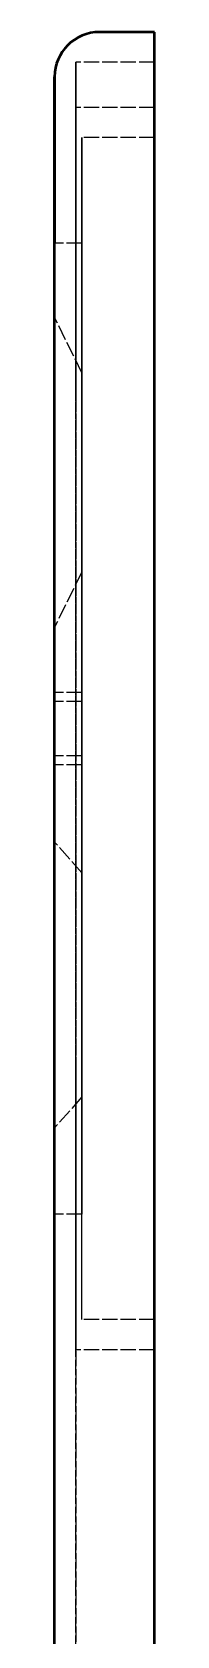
# Model space of a CAD drawing. Header units: millimetres. Extents: x 0 to 420, y 0 to 297.
# Drawn here: x 136.7 to 140, y 198.2 to 251.4 of the extents above; entities that cross this region are included whole.
import ezdxf

# ---------------------------------------------------------------- set-up
doc = ezdxf.new("R2010")
doc.units = ezdxf.units.MM
doc.header["$LTSCALE"] = 0.4
doc.linetypes.add('DASHED', pattern=[1.524, 1.27, -0.254])
doc.layers.add('HIDDEN', color=8, linetype='DASHED', lineweight=25)
doc.layers.add('OUTLINE', color=7, linetype='CONTINUOUS', lineweight=50)

msp = doc.modelspace()

# ---------------------------------------------------------------- linework, layer by layer
at = {"layer": 'HIDDEN'}
for p, q in [((140, 251.4), (138.185, 251.4)), ((140, 250.4), (137.4, 250.4)), ((140, 250.4), (137.4, 250.4)), ((140, 248.9), (137.4, 248.9)), ((140, 248.9), (137.4, 248.9)), ((140, 247.9), (137.6, 247.9)), ((140, 247.9), (137.6, 247.9)), ((137.6, 244.4), (136.7, 244.4)), ((137.6, 240.103), (136.7, 241.932)), ((136.7, 241.8), (136.7, 114.2)), ((137.4, 114.2), (137.4, 241.8)), ((137.4, 241.8), (137.4, 114.2)), ((140, 241.8), (140, 114.2)), ((140, 114.2), (140, 241.8)), ((140, 241.8), (140, 114.2)), ((137.4, 239.3), (137.4, 217.3)), ((137.4, 217.3), (137.4, 239.3)), ((137.6, 239.3), (137.6, 217.3)), ((137.6, 217.3), (137.6, 239.3)), ((140, 239.3), (140, 217.3)), ((140, 217.3), (140, 239.3)), ((140, 239.3), (140, 217.3)), ((140, 217.3), (140, 239.3)), ((137.6, 233.497), (136.7, 231.668)), ((137.6, 229.5), (136.7, 229.5)), ((137.6, 229.2), (136.7, 229.2)), ((137.6, 227.4), (136.7, 227.4)), ((137.6, 227.1), (136.7, 227.1)), ((137.6, 223.514), (136.7, 224.539)), ((137.6, 216.086), (136.7, 215.061)), ((137.6, 212.2), (136.7, 212.2)), ((140, 208.7), (137.6, 208.7)), ((140, 208.7), (137.6, 208.7)), ((140, 207.7), (137.4, 207.7)), ((140, 207.7), (137.4, 207.7))]:
    msp.add_line(p, q, dxfattribs=at)
for points in [[(140, 251.4), (140, 251.09), (140, 250.781), (140, 250.471), (140, 250.161), (140, 249.852), (140, 249.542), (140, 249.232), (140, 248.923), (140, 248.613), (140, 248.303), (140, 247.994), (140, 247.684), (140, 247.374), (140, 247.065), (140, 246.755), (140, 246.445), (140, 246.135), (140, 245.826), (140, 245.516), (140, 245.206), (140, 244.897), (140, 244.587), (140, 244.277), (140, 243.968), (140, 243.658), (140, 243.348), (140, 243.039), (140, 242.729), (140, 242.419), (140, 242.11), (140, 241.8)], [(137.4, 241.8), (137.4, 242.077), (137.4, 242.355), (137.4, 242.632), (137.4, 242.91), (137.4, 243.187), (137.4, 243.465), (137.4, 243.742), (137.4, 244.019), (137.4, 244.297), (137.4, 244.574), (137.4, 244.852), (137.4, 245.129), (137.4, 245.406), (137.4, 245.684), (137.4, 245.961), (137.4, 246.239), (137.4, 246.516), (137.4, 246.794), (137.4, 247.071), (137.4, 247.348), (137.4, 247.626), (137.4, 247.903), (137.4, 248.181), (137.4, 248.458), (137.4, 248.735), (137.4, 249.013), (137.4, 249.29), (137.4, 249.568), (137.4, 249.845), (137.4, 250.123), (137.4, 250.4)], [(137.4, 250.4), (137.4, 250.123), (137.4, 249.845), (137.4, 249.568), (137.4, 249.29), (137.4, 249.013), (137.4, 248.735), (137.4, 248.458), (137.4, 248.181), (137.4, 247.903), (137.4, 247.626), (137.4, 247.348), (137.4, 247.071), (137.4, 246.794), (137.4, 246.516), (137.4, 246.239), (137.4, 245.961), (137.4, 245.684), (137.4, 245.406), (137.4, 245.129), (137.4, 244.852), (137.4, 244.574), (137.4, 244.297), (137.4, 244.019), (137.4, 243.742), (137.4, 243.465), (137.4, 243.187), (137.4, 242.91), (137.4, 242.632), (137.4, 242.355), (137.4, 242.077), (137.4, 241.8)], [(140, 241.8), (140, 242.077), (140, 242.355), (140, 242.632), (140, 242.91), (140, 243.187), (140, 243.465), (140, 243.742), (140, 244.019), (140, 244.297), (140, 244.574), (140, 244.852), (140, 245.129), (140, 245.406), (140, 245.684), (140, 245.961), (140, 246.239), (140, 246.516), (140, 246.794), (140, 247.071), (140, 247.348), (140, 247.626), (140, 247.903), (140, 248.181), (140, 248.458), (140, 248.735), (140, 249.013), (140, 249.29), (140, 249.568), (140, 249.845), (140, 250.123), (140, 250.4)], [(140, 250.4), (140, 250.123), (140, 249.845), (140, 249.568), (140, 249.29), (140, 249.013), (140, 248.735), (140, 248.458), (140, 248.181), (140, 247.903), (140, 247.626), (140, 247.348), (140, 247.071), (140, 246.794), (140, 246.516), (140, 246.239), (140, 245.961), (140, 245.684), (140, 245.406), (140, 245.129), (140, 244.852), (140, 244.574), (140, 244.297), (140, 244.019), (140, 243.742), (140, 243.465), (140, 243.187), (140, 242.91), (140, 242.632), (140, 242.355), (140, 242.077), (140, 241.8)], [(137.4, 239.3), (137.4, 239.61), (137.4, 239.919), (137.4, 240.229), (137.4, 240.539), (137.4, 240.848), (137.4, 241.158), (137.4, 241.468), (137.4, 241.777), (137.4, 242.087), (137.4, 242.397), (137.4, 242.706), (137.4, 243.016), (137.4, 243.326), (137.4, 243.635), (137.4, 243.945), (137.4, 244.255), (137.4, 244.565), (137.4, 244.874), (137.4, 245.184), (137.4, 245.494), (137.4, 245.803), (137.4, 246.113), (137.4, 246.423), (137.4, 246.732), (137.4, 247.042), (137.4, 247.352), (137.4, 247.661), (137.4, 247.971), (137.4, 248.281), (137.4, 248.59), (137.4, 248.9)], [(137.4, 248.9), (137.4, 248.59), (137.4, 248.281), (137.4, 247.971), (137.4, 247.661), (137.4, 247.352), (137.4, 247.042), (137.4, 246.732), (137.4, 246.423), (137.4, 246.113), (137.4, 245.803), (137.4, 245.494), (137.4, 245.184), (137.4, 244.874), (137.4, 244.565), (137.4, 244.255), (137.4, 243.945), (137.4, 243.635), (137.4, 243.326), (137.4, 243.016), (137.4, 242.706), (137.4, 242.397), (137.4, 242.087), (137.4, 241.777), (137.4, 241.468), (137.4, 241.158), (137.4, 240.848), (137.4, 240.539), (137.4, 240.229), (137.4, 239.919), (137.4, 239.61), (137.4, 239.3)], [(140, 239.3), (140, 239.61), (140, 239.919), (140, 240.229), (140, 240.539), (140, 240.848), (140, 241.158), (140, 241.468), (140, 241.777), (140, 242.087), (140, 242.397), (140, 242.706), (140, 243.016), (140, 243.326), (140, 243.635), (140, 243.945), (140, 244.255), (140, 244.565), (140, 244.874), (140, 245.184), (140, 245.494), (140, 245.803), (140, 246.113), (140, 246.423), (140, 246.732), (140, 247.042), (140, 247.352), (140, 247.661), (140, 247.971), (140, 248.281), (140, 248.59), (140, 248.9)], [(140, 248.9), (140, 248.59), (140, 248.281), (140, 247.971), (140, 247.661), (140, 247.352), (140, 247.042), (140, 246.732), (140, 246.423), (140, 246.113), (140, 245.803), (140, 245.494), (140, 245.184), (140, 244.874), (140, 244.565), (140, 244.255), (140, 243.945), (140, 243.635), (140, 243.326), (140, 243.016), (140, 242.706), (140, 242.397), (140, 242.087), (140, 241.777), (140, 241.468), (140, 241.158), (140, 240.848), (140, 240.539), (140, 240.229), (140, 239.919), (140, 239.61), (140, 239.3)], [(137.6, 247.9), (137.6, 247.623), (137.6, 247.345), (137.6, 247.068), (137.6, 246.79), (137.6, 246.513), (137.6, 246.235), (137.6, 245.958), (137.6, 245.681), (137.6, 245.403), (137.6, 245.126), (137.6, 244.848), (137.6, 244.571), (137.6, 244.294), (137.6, 244.016), (137.6, 243.739), (137.6, 243.461), (137.6, 243.184), (137.6, 242.906), (137.6, 242.629), (137.6, 242.352), (137.6, 242.074), (137.6, 241.797), (137.6, 241.519), (137.6, 241.242), (137.6, 240.965), (137.6, 240.687), (137.6, 240.41), (137.6, 240.132), (137.6, 239.855), (137.6, 239.577), (137.6, 239.3)], [(137.6, 239.3), (137.6, 239.577), (137.6, 239.855), (137.6, 240.132), (137.6, 240.41), (137.6, 240.687), (137.6, 240.965), (137.6, 241.242), (137.6, 241.519), (137.6, 241.797), (137.6, 242.074), (137.6, 242.352), (137.6, 242.629), (137.6, 242.906), (137.6, 243.184), (137.6, 243.461), (137.6, 243.739), (137.6, 244.016), (137.6, 244.294), (137.6, 244.571), (137.6, 244.848), (137.6, 245.126), (137.6, 245.403), (137.6, 245.681), (137.6, 245.958), (137.6, 246.235), (137.6, 246.513), (137.6, 246.79), (137.6, 247.068), (137.6, 247.345), (137.6, 247.623), (137.6, 247.9)], [(140, 247.9), (140, 247.623), (140, 247.345), (140, 247.068), (140, 246.79), (140, 246.513), (140, 246.235), (140, 245.958), (140, 245.681), (140, 245.403), (140, 245.126), (140, 244.848), (140, 244.571), (140, 244.294), (140, 244.016), (140, 243.739), (140, 243.461), (140, 243.184), (140, 242.906), (140, 242.629), (140, 242.352), (140, 242.074), (140, 241.797), (140, 241.519), (140, 241.242), (140, 240.965), (140, 240.687), (140, 240.41), (140, 240.132), (140, 239.855), (140, 239.577), (140, 239.3)], [(140, 239.3), (140, 239.577), (140, 239.855), (140, 240.132), (140, 240.41), (140, 240.687), (140, 240.965), (140, 241.242), (140, 241.519), (140, 241.797), (140, 242.074), (140, 242.352), (140, 242.629), (140, 242.906), (140, 243.184), (140, 243.461), (140, 243.739), (140, 244.016), (140, 244.294), (140, 244.571), (140, 244.848), (140, 245.126), (140, 245.403), (140, 245.681), (140, 245.958), (140, 246.235), (140, 246.513), (140, 246.79), (140, 247.068), (140, 247.345), (140, 247.623), (140, 247.9)], [(136.7, 244.4), (136.7, 244.316), (136.7, 244.232), (136.7, 244.148), (136.7, 244.065), (136.7, 243.981), (136.7, 243.897), (136.7, 243.813), (136.7, 243.729), (136.7, 243.645), (136.7, 243.561), (136.7, 243.477), (136.7, 243.394), (136.7, 243.31), (136.7, 243.226), (136.7, 243.142), (136.7, 243.058), (136.7, 242.974), (136.7, 242.89), (136.7, 242.806), (136.7, 242.723), (136.7, 242.639), (136.7, 242.555), (136.7, 242.471), (136.7, 242.387), (136.7, 242.303), (136.7, 242.219), (136.7, 242.135), (136.7, 242.052), (136.7, 241.968), (136.7, 241.884), (136.7, 241.8)], [(136.7, 236.8), (136.7, 237.045), (136.7, 237.29), (136.7, 237.535), (136.7, 237.781), (136.7, 238.026), (136.7, 238.271), (136.7, 238.516), (136.7, 238.761), (136.7, 239.006), (136.7, 239.252), (136.7, 239.497), (136.7, 239.742), (136.7, 239.987), (136.7, 240.232), (136.7, 240.477), (136.7, 240.723), (136.7, 240.968), (136.7, 241.213), (136.7, 241.458), (136.7, 241.703), (136.7, 241.948), (136.7, 242.194), (136.7, 242.439), (136.7, 242.684), (136.7, 242.929), (136.7, 243.174), (136.7, 243.419), (136.7, 243.665), (136.7, 243.91), (136.7, 244.155), (136.7, 244.4)], [(136.7, 244.4), (136.7, 243.91), (136.7, 243.419), (136.7, 242.929), (136.7, 242.439), (136.7, 241.948), (136.7, 241.458), (136.7, 240.968), (136.7, 240.477), (136.7, 239.987), (136.7, 239.497), (136.7, 239.006), (136.7, 238.516), (136.7, 238.026), (136.7, 237.535), (136.7, 237.045), (136.7, 236.555), (136.7, 236.065), (136.7, 235.574), (136.7, 235.084), (136.7, 234.594), (136.7, 234.103), (136.7, 233.613), (136.7, 233.123), (136.7, 232.632), (136.7, 232.142), (136.7, 231.652), (136.7, 231.161), (136.7, 230.671), (136.7, 230.181), (136.7, 229.69), (136.7, 229.2)], [(137.6, 236.8), (137.6, 237.045), (137.6, 237.29), (137.6, 237.535), (137.6, 237.781), (137.6, 238.026), (137.6, 238.271), (137.6, 238.516), (137.6, 238.761), (137.6, 239.006), (137.6, 239.252), (137.6, 239.497), (137.6, 239.742), (137.6, 239.987), (137.6, 240.232), (137.6, 240.477), (137.6, 240.723), (137.6, 240.968), (137.6, 241.213), (137.6, 241.458), (137.6, 241.703), (137.6, 241.948), (137.6, 242.194), (137.6, 242.439), (137.6, 242.684), (137.6, 242.929), (137.6, 243.174), (137.6, 243.419), (137.6, 243.665), (137.6, 243.91), (137.6, 244.155), (137.6, 244.4)], [(137.6, 244.4), (137.6, 243.91), (137.6, 243.419), (137.6, 242.929), (137.6, 242.439), (137.6, 241.948), (137.6, 241.458), (137.6, 240.968), (137.6, 240.477), (137.6, 239.987), (137.6, 239.497), (137.6, 239.006), (137.6, 238.516), (137.6, 238.026), (137.6, 237.535), (137.6, 237.045), (137.6, 236.555), (137.6, 236.065), (137.6, 235.574), (137.6, 235.084), (137.6, 234.594), (137.6, 234.103), (137.6, 233.613), (137.6, 233.123), (137.6, 232.632), (137.6, 232.142), (137.6, 231.652), (137.6, 231.161), (137.6, 230.671), (137.6, 230.181), (137.6, 229.69), (137.6, 229.2)], [(136.7, 236.8), (136.7, 236.966), (136.7, 237.131), (136.7, 237.297), (136.7, 237.462), (136.7, 237.628), (136.7, 237.793), (136.7, 237.959), (136.7, 238.124), (136.7, 238.29), (136.7, 238.456), (136.7, 238.621), (136.7, 238.787), (136.7, 238.952), (136.7, 239.118), (136.7, 239.283), (136.7, 239.449), (136.7, 239.614), (136.7, 239.78), (136.7, 239.945), (136.7, 240.111), (136.7, 240.277), (136.7, 240.442), (136.7, 240.608), (136.7, 240.773), (136.7, 240.939), (136.7, 241.104), (136.7, 241.27), (136.7, 241.435), (136.7, 241.601), (136.7, 241.767), (136.7, 241.932)], [(136.7, 241.932), (136.7, 241.601), (136.7, 241.27), (136.7, 240.939), (136.7, 240.608), (136.7, 240.277), (136.7, 239.945), (136.7, 239.614), (136.7, 239.283), (136.7, 238.952), (136.7, 238.621), (136.7, 238.29), (136.7, 237.959), (136.7, 237.628), (136.7, 237.297), (136.7, 236.966), (136.7, 236.634), (136.7, 236.303), (136.7, 235.972), (136.7, 235.641), (136.7, 235.31), (136.7, 234.979), (136.7, 234.648), (136.7, 234.317), (136.7, 233.986), (136.7, 233.655), (136.7, 233.323), (136.7, 232.992), (136.7, 232.661), (136.7, 232.33), (136.7, 231.999), (136.7, 231.668)], [(137.6, 236.8), (137.6, 236.907), (137.6, 237.013), (137.6, 237.12), (137.6, 237.226), (137.6, 237.333), (137.6, 237.439), (137.6, 237.546), (137.6, 237.652), (137.6, 237.759), (137.6, 237.866), (137.6, 237.972), (137.6, 238.079), (137.6, 238.185), (137.6, 238.292), (137.6, 238.398), (137.6, 238.505), (137.6, 238.611), (137.6, 238.718), (137.6, 238.825), (137.6, 238.931), (137.6, 239.038), (137.6, 239.144), (137.6, 239.251), (137.6, 239.357), (137.6, 239.464), (137.6, 239.57), (137.6, 239.677), (137.6, 239.784), (137.6, 239.89), (137.6, 239.997), (137.6, 240.103)], [(137.6, 240.103), (137.6, 239.89), (137.6, 239.677), (137.6, 239.464), (137.6, 239.251), (137.6, 239.038), (137.6, 238.825), (137.6, 238.611), (137.6, 238.398), (137.6, 238.185), (137.6, 237.972), (137.6, 237.759), (137.6, 237.546), (137.6, 237.333), (137.6, 237.12), (137.6, 236.907), (137.6, 236.693), (137.6, 236.48), (137.6, 236.267), (137.6, 236.054), (137.6, 235.841), (137.6, 235.628), (137.6, 235.415), (137.6, 235.202), (137.6, 234.989), (137.6, 234.775), (137.6, 234.562), (137.6, 234.349), (137.6, 234.136), (137.6, 233.923), (137.6, 233.71), (137.6, 233.497)], [(136.7, 229.2), (136.7, 229.445), (136.7, 229.69), (136.7, 229.935), (136.7, 230.181), (136.7, 230.426), (136.7, 230.671), (136.7, 230.916), (136.7, 231.161), (136.7, 231.406), (136.7, 231.652), (136.7, 231.897), (136.7, 232.142), (136.7, 232.387), (136.7, 232.632), (136.7, 232.877), (136.7, 233.123), (136.7, 233.368), (136.7, 233.613), (136.7, 233.858), (136.7, 234.103), (136.7, 234.348), (136.7, 234.594), (136.7, 234.839), (136.7, 235.084), (136.7, 235.329), (136.7, 235.574), (136.7, 235.819), (136.7, 236.065), (136.7, 236.31), (136.7, 236.555), (136.7, 236.8)], [(136.7, 231.668), (136.7, 231.833), (136.7, 231.999), (136.7, 232.165), (136.7, 232.33), (136.7, 232.496), (136.7, 232.661), (136.7, 232.827), (136.7, 232.992), (136.7, 233.158), (136.7, 233.323), (136.7, 233.489), (136.7, 233.655), (136.7, 233.82), (136.7, 233.986), (136.7, 234.151), (136.7, 234.317), (136.7, 234.482), (136.7, 234.648), (136.7, 234.813), (136.7, 234.979), (136.7, 235.144), (136.7, 235.31), (136.7, 235.476), (136.7, 235.641), (136.7, 235.807), (136.7, 235.972), (136.7, 236.138), (136.7, 236.303), (136.7, 236.469), (136.7, 236.634), (136.7, 236.8)], [(137.6, 229.2), (137.6, 229.445), (137.6, 229.69), (137.6, 229.935), (137.6, 230.181), (137.6, 230.426), (137.6, 230.671), (137.6, 230.916), (137.6, 231.161), (137.6, 231.406), (137.6, 231.652), (137.6, 231.897), (137.6, 232.142), (137.6, 232.387), (137.6, 232.632), (137.6, 232.877), (137.6, 233.123), (137.6, 233.368), (137.6, 233.613), (137.6, 233.858), (137.6, 234.103), (137.6, 234.348), (137.6, 234.594), (137.6, 234.839), (137.6, 235.084), (137.6, 235.329), (137.6, 235.574), (137.6, 235.819), (137.6, 236.065), (137.6, 236.31), (137.6, 236.555), (137.6, 236.8)], [(137.6, 233.497), (137.6, 233.603), (137.6, 233.71), (137.6, 233.816), (137.6, 233.923), (137.6, 234.03), (137.6, 234.136), (137.6, 234.243), (137.6, 234.349), (137.6, 234.456), (137.6, 234.562), (137.6, 234.669), (137.6, 234.775), (137.6, 234.882), (137.6, 234.989), (137.6, 235.095), (137.6, 235.202), (137.6, 235.308), (137.6, 235.415), (137.6, 235.521), (137.6, 235.628), (137.6, 235.734), (137.6, 235.841), (137.6, 235.948), (137.6, 236.054), (137.6, 236.161), (137.6, 236.267), (137.6, 236.374), (137.6, 236.48), (137.6, 236.587), (137.6, 236.693), (137.6, 236.8)], [(136.7, 228.3), (136.7, 228.339), (136.7, 228.377), (136.7, 228.416), (136.7, 228.455), (136.7, 228.494), (136.7, 228.532), (136.7, 228.571), (136.7, 228.61), (136.7, 228.648), (136.7, 228.687), (136.7, 228.726), (136.7, 228.765), (136.7, 228.803), (136.7, 228.842), (136.7, 228.881), (136.7, 228.919), (136.7, 228.958), (136.7, 228.997), (136.7, 229.035), (136.7, 229.074), (136.7, 229.113), (136.7, 229.152), (136.7, 229.19), (136.7, 229.229), (136.7, 229.268), (136.7, 229.306), (136.7, 229.345), (136.7, 229.384), (136.7, 229.423), (136.7, 229.461), (136.7, 229.5)], [(136.7, 229.5), (136.7, 229.423), (136.7, 229.345), (136.7, 229.268), (136.7, 229.19), (136.7, 229.113), (136.7, 229.035), (136.7, 228.958), (136.7, 228.881), (136.7, 228.803), (136.7, 228.726), (136.7, 228.648), (136.7, 228.571), (136.7, 228.494), (136.7, 228.416), (136.7, 228.339), (136.7, 228.261), (136.7, 228.184), (136.7, 228.106), (136.7, 228.029), (136.7, 227.952), (136.7, 227.874), (136.7, 227.797), (136.7, 227.719), (136.7, 227.642), (136.7, 227.565), (136.7, 227.487), (136.7, 227.41), (136.7, 227.332), (136.7, 227.255), (136.7, 227.177), (136.7, 227.1)], [(137.6, 228.3), (137.6, 228.339), (137.6, 228.377), (137.6, 228.416), (137.6, 228.455), (137.6, 228.494), (137.6, 228.532), (137.6, 228.571), (137.6, 228.61), (137.6, 228.648), (137.6, 228.687), (137.6, 228.726), (137.6, 228.765), (137.6, 228.803), (137.6, 228.842), (137.6, 228.881), (137.6, 228.919), (137.6, 228.958), (137.6, 228.997), (137.6, 229.035), (137.6, 229.074), (137.6, 229.113), (137.6, 229.152), (137.6, 229.19), (137.6, 229.229), (137.6, 229.268), (137.6, 229.306), (137.6, 229.345), (137.6, 229.384), (137.6, 229.423), (137.6, 229.461), (137.6, 229.5)], [(137.6, 229.5), (137.6, 229.423), (137.6, 229.345), (137.6, 229.268), (137.6, 229.19), (137.6, 229.113), (137.6, 229.035), (137.6, 228.958), (137.6, 228.881), (137.6, 228.803), (137.6, 228.726), (137.6, 228.648), (137.6, 228.571), (137.6, 228.494), (137.6, 228.416), (137.6, 228.339), (137.6, 228.261), (137.6, 228.184), (137.6, 228.106), (137.6, 228.029), (137.6, 227.952), (137.6, 227.874), (137.6, 227.797), (137.6, 227.719), (137.6, 227.642), (137.6, 227.565), (137.6, 227.487), (137.6, 227.41), (137.6, 227.332), (137.6, 227.255), (137.6, 227.177), (137.6, 227.1)], [(136.7, 227.1), (136.7, 227.139), (136.7, 227.177), (136.7, 227.216), (136.7, 227.255), (136.7, 227.294), (136.7, 227.332), (136.7, 227.371), (136.7, 227.41), (136.7, 227.448), (136.7, 227.487), (136.7, 227.526), (136.7, 227.565), (136.7, 227.603), (136.7, 227.642), (136.7, 227.681), (136.7, 227.719), (136.7, 227.758), (136.7, 227.797), (136.7, 227.835), (136.7, 227.874), (136.7, 227.913), (136.7, 227.952), (136.7, 227.99), (136.7, 228.029), (136.7, 228.068), (136.7, 228.106), (136.7, 228.145), (136.7, 228.184), (136.7, 228.223), (136.7, 228.261), (136.7, 228.3)], [(137.6, 227.1), (137.6, 227.139), (137.6, 227.177), (137.6, 227.216), (137.6, 227.255), (137.6, 227.294), (137.6, 227.332), (137.6, 227.371), (137.6, 227.41), (137.6, 227.448), (137.6, 227.487), (137.6, 227.526), (137.6, 227.565), (137.6, 227.603), (137.6, 227.642), (137.6, 227.681), (137.6, 227.719), (137.6, 227.758), (137.6, 227.797), (137.6, 227.835), (137.6, 227.874), (137.6, 227.913), (137.6, 227.952), (137.6, 227.99), (137.6, 228.029), (137.6, 228.068), (137.6, 228.106), (137.6, 228.145), (137.6, 228.184), (137.6, 228.223), (137.6, 228.261), (137.6, 228.3)], [(136.7, 219.8), (136.7, 220.045), (136.7, 220.29), (136.7, 220.535), (136.7, 220.781), (136.7, 221.026), (136.7, 221.271), (136.7, 221.516), (136.7, 221.761), (136.7, 222.006), (136.7, 222.252), (136.7, 222.497), (136.7, 222.742), (136.7, 222.987), (136.7, 223.232), (136.7, 223.477), (136.7, 223.723), (136.7, 223.968), (136.7, 224.213), (136.7, 224.458), (136.7, 224.703), (136.7, 224.948), (136.7, 225.194), (136.7, 225.439), (136.7, 225.684), (136.7, 225.929), (136.7, 226.174), (136.7, 226.419), (136.7, 226.665), (136.7, 226.91), (136.7, 227.155), (136.7, 227.4)], [(136.7, 227.4), (136.7, 226.91), (136.7, 226.419), (136.7, 225.929), (136.7, 225.439), (136.7, 224.948), (136.7, 224.458), (136.7, 223.968), (136.7, 223.477), (136.7, 222.987), (136.7, 222.497), (136.7, 222.006), (136.7, 221.516), (136.7, 221.026), (136.7, 220.535), (136.7, 220.045), (136.7, 219.555), (136.7, 219.065), (136.7, 218.574), (136.7, 218.084), (136.7, 217.594), (136.7, 217.103), (136.7, 216.613), (136.7, 216.123), (136.7, 215.632), (136.7, 215.142), (136.7, 214.652), (136.7, 214.161), (136.7, 213.671), (136.7, 213.181), (136.7, 212.69), (136.7, 212.2)], [(137.6, 219.8), (137.6, 220.045), (137.6, 220.29), (137.6, 220.535), (137.6, 220.781), (137.6, 221.026), (137.6, 221.271), (137.6, 221.516), (137.6, 221.761), (137.6, 222.006), (137.6, 222.252), (137.6, 222.497), (137.6, 222.742), (137.6, 222.987), (137.6, 223.232), (137.6, 223.477), (137.6, 223.723), (137.6, 223.968), (137.6, 224.213), (137.6, 224.458), (137.6, 224.703), (137.6, 224.948), (137.6, 225.194), (137.6, 225.439), (137.6, 225.684), (137.6, 225.929), (137.6, 226.174), (137.6, 226.419), (137.6, 226.665), (137.6, 226.91), (137.6, 227.155), (137.6, 227.4)], [(137.6, 227.4), (137.6, 226.91), (137.6, 226.419), (137.6, 225.929), (137.6, 225.439), (137.6, 224.948), (137.6, 224.458), (137.6, 223.968), (137.6, 223.477), (137.6, 222.987), (137.6, 222.497), (137.6, 222.006), (137.6, 221.516), (137.6, 221.026), (137.6, 220.535), (137.6, 220.045), (137.6, 219.555), (137.6, 219.065), (137.6, 218.574), (137.6, 218.084), (137.6, 217.594), (137.6, 217.103), (137.6, 216.613), (137.6, 216.123), (137.6, 215.632), (137.6, 215.142), (137.6, 214.652), (137.6, 214.161), (137.6, 213.671), (137.6, 213.181), (137.6, 212.69), (137.6, 212.2)], [(136.7, 219.8), (136.7, 219.953), (136.7, 220.106), (136.7, 220.259), (136.7, 220.411), (136.7, 220.564), (136.7, 220.717), (136.7, 220.87), (136.7, 221.023), (136.7, 221.176), (136.7, 221.329), (136.7, 221.482), (136.7, 221.634), (136.7, 221.787), (136.7, 221.94), (136.7, 222.093), (136.7, 222.246), (136.7, 222.399), (136.7, 222.552), (136.7, 222.705), (136.7, 222.857), (136.7, 223.01), (136.7, 223.163), (136.7, 223.316), (136.7, 223.469), (136.7, 223.622), (136.7, 223.775), (136.7, 223.928), (136.7, 224.08), (136.7, 224.233), (136.7, 224.386), (136.7, 224.539)], [(136.7, 224.539), (136.7, 224.233), (136.7, 223.928), (136.7, 223.622), (136.7, 223.316), (136.7, 223.01), (136.7, 222.705), (136.7, 222.399), (136.7, 222.093), (136.7, 221.787), (136.7, 221.482), (136.7, 221.176), (136.7, 220.87), (136.7, 220.564), (136.7, 220.259), (136.7, 219.953), (136.7, 219.647), (136.7, 219.341), (136.7, 219.036), (136.7, 218.73), (136.7, 218.424), (136.7, 218.118), (136.7, 217.813), (136.7, 217.507), (136.7, 217.201), (136.7, 216.895), (136.7, 216.59), (136.7, 216.284), (136.7, 215.978), (136.7, 215.672), (136.7, 215.367), (136.7, 215.061)], [(137.6, 219.8), (137.6, 219.92), (137.6, 220.04), (137.6, 220.159), (137.6, 220.279), (137.6, 220.399), (137.6, 220.519), (137.6, 220.639), (137.6, 220.758), (137.6, 220.878), (137.6, 220.998), (137.6, 221.118), (137.6, 221.238), (137.6, 221.357), (137.6, 221.477), (137.6, 221.597), (137.6, 221.717), (137.6, 221.837), (137.6, 221.956), (137.6, 222.076), (137.6, 222.196), (137.6, 222.316), (137.6, 222.436), (137.6, 222.555), (137.6, 222.675), (137.6, 222.795), (137.6, 222.915), (137.6, 223.035), (137.6, 223.154), (137.6, 223.274), (137.6, 223.394), (137.6, 223.514)], [(137.6, 223.514), (137.6, 223.274), (137.6, 223.035), (137.6, 222.795), (137.6, 222.555), (137.6, 222.316), (137.6, 222.076), (137.6, 221.837), (137.6, 221.597), (137.6, 221.357), (137.6, 221.118), (137.6, 220.878), (137.6, 220.639), (137.6, 220.399), (137.6, 220.159), (137.6, 219.92), (137.6, 219.68), (137.6, 219.441), (137.6, 219.201), (137.6, 218.961), (137.6, 218.722), (137.6, 218.482), (137.6, 218.243), (137.6, 218.003), (137.6, 217.763), (137.6, 217.524), (137.6, 217.284), (137.6, 217.045), (137.6, 216.805), (137.6, 216.565), (137.6, 216.326), (137.6, 216.086)], [(136.7, 212.2), (136.7, 212.445), (136.7, 212.69), (136.7, 212.935), (136.7, 213.181), (136.7, 213.426), (136.7, 213.671), (136.7, 213.916), (136.7, 214.161), (136.7, 214.406), (136.7, 214.652), (136.7, 214.897), (136.7, 215.142), (136.7, 215.387), (136.7, 215.632), (136.7, 215.877), (136.7, 216.123), (136.7, 216.368), (136.7, 216.613), (136.7, 216.858), (136.7, 217.103), (136.7, 217.348), (136.7, 217.594), (136.7, 217.839), (136.7, 218.084), (136.7, 218.329), (136.7, 218.574), (136.7, 218.819), (136.7, 219.065), (136.7, 219.31), (136.7, 219.555), (136.7, 219.8)], [(136.7, 215.061), (136.7, 215.214), (136.7, 215.367), (136.7, 215.52), (136.7, 215.672), (136.7, 215.825), (136.7, 215.978), (136.7, 216.131), (136.7, 216.284), (136.7, 216.437), (136.7, 216.59), (136.7, 216.743), (136.7, 216.895), (136.7, 217.048), (136.7, 217.201), (136.7, 217.354), (136.7, 217.507), (136.7, 217.66), (136.7, 217.813), (136.7, 217.966), (136.7, 218.118), (136.7, 218.271), (136.7, 218.424), (136.7, 218.577), (136.7, 218.73), (136.7, 218.883), (136.7, 219.036), (136.7, 219.189), (136.7, 219.341), (136.7, 219.494), (136.7, 219.647), (136.7, 219.8)], [(137.6, 212.2), (137.6, 212.445), (137.6, 212.69), (137.6, 212.935), (137.6, 213.181), (137.6, 213.426), (137.6, 213.671), (137.6, 213.916), (137.6, 214.161), (137.6, 214.406), (137.6, 214.652), (137.6, 214.897), (137.6, 215.142), (137.6, 215.387), (137.6, 215.632), (137.6, 215.877), (137.6, 216.123), (137.6, 216.368), (137.6, 216.613), (137.6, 216.858), (137.6, 217.103), (137.6, 217.348), (137.6, 217.594), (137.6, 217.839), (137.6, 218.084), (137.6, 218.329), (137.6, 218.574), (137.6, 218.819), (137.6, 219.065), (137.6, 219.31), (137.6, 219.555), (137.6, 219.8)], [(137.6, 216.086), (137.6, 216.206), (137.6, 216.326), (137.6, 216.446), (137.6, 216.565), (137.6, 216.685), (137.6, 216.805), (137.6, 216.925), (137.6, 217.045), (137.6, 217.164), (137.6, 217.284), (137.6, 217.404), (137.6, 217.524), (137.6, 217.644), (137.6, 217.763), (137.6, 217.883), (137.6, 218.003), (137.6, 218.123), (137.6, 218.243), (137.6, 218.362), (137.6, 218.482), (137.6, 218.602), (137.6, 218.722), (137.6, 218.842), (137.6, 218.961), (137.6, 219.081), (137.6, 219.201), (137.6, 219.321), (137.6, 219.441), (137.6, 219.56), (137.6, 219.68), (137.6, 219.8)], [(137.4, 207.7), (137.4, 208.01), (137.4, 208.319), (137.4, 208.629), (137.4, 208.939), (137.4, 209.248), (137.4, 209.558), (137.4, 209.868), (137.4, 210.177), (137.4, 210.487), (137.4, 210.797), (137.4, 211.106), (137.4, 211.416), (137.4, 211.726), (137.4, 212.035), (137.4, 212.345), (137.4, 212.655), (137.4, 212.965), (137.4, 213.274), (137.4, 213.584), (137.4, 213.894), (137.4, 214.203), (137.4, 214.513), (137.4, 214.823), (137.4, 215.132), (137.4, 215.442), (137.4, 215.752), (137.4, 216.061), (137.4, 216.371), (137.4, 216.681), (137.4, 216.99), (137.4, 217.3)], [(137.4, 217.3), (137.4, 216.99), (137.4, 216.681), (137.4, 216.371), (137.4, 216.061), (137.4, 215.752), (137.4, 215.442), (137.4, 215.132), (137.4, 214.823), (137.4, 214.513), (137.4, 214.203), (137.4, 213.894), (137.4, 213.584), (137.4, 213.274), (137.4, 212.965), (137.4, 212.655), (137.4, 212.345), (137.4, 212.035), (137.4, 211.726), (137.4, 211.416), (137.4, 211.106), (137.4, 210.797), (137.4, 210.487), (137.4, 210.177), (137.4, 209.868), (137.4, 209.558), (137.4, 209.248), (137.4, 208.939), (137.4, 208.629), (137.4, 208.319), (137.4, 208.01), (137.4, 207.7)], [(137.6, 208.7), (137.6, 208.977), (137.6, 209.255), (137.6, 209.532), (137.6, 209.81), (137.6, 210.087), (137.6, 210.365), (137.6, 210.642), (137.6, 210.919), (137.6, 211.197), (137.6, 211.474), (137.6, 211.752), (137.6, 212.029), (137.6, 212.306), (137.6, 212.584), (137.6, 212.861), (137.6, 213.139), (137.6, 213.416), (137.6, 213.694), (137.6, 213.971), (137.6, 214.248), (137.6, 214.526), (137.6, 214.803), (137.6, 215.081), (137.6, 215.358), (137.6, 215.635), (137.6, 215.913), (137.6, 216.19), (137.6, 216.468), (137.6, 216.745), (137.6, 217.023), (137.6, 217.3)], [(137.6, 208.7), (137.6, 208.977), (137.6, 209.255), (137.6, 209.532), (137.6, 209.81), (137.6, 210.087), (137.6, 210.365), (137.6, 210.642), (137.6, 210.919), (137.6, 211.197), (137.6, 211.474), (137.6, 211.752), (137.6, 212.029), (137.6, 212.306), (137.6, 212.584), (137.6, 212.861), (137.6, 213.139), (137.6, 213.416), (137.6, 213.694), (137.6, 213.971), (137.6, 214.248), (137.6, 214.526), (137.6, 214.803), (137.6, 215.081), (137.6, 215.358), (137.6, 215.635), (137.6, 215.913), (137.6, 216.19), (137.6, 216.468), (137.6, 216.745), (137.6, 217.023), (137.6, 217.3)], [(140, 207.7), (140, 208.01), (140, 208.319), (140, 208.629), (140, 208.939), (140, 209.248), (140, 209.558), (140, 209.868), (140, 210.177), (140, 210.487), (140, 210.797), (140, 211.106), (140, 211.416), (140, 211.726), (140, 212.035), (140, 212.345), (140, 212.655), (140, 212.965), (140, 213.274), (140, 213.584), (140, 213.894), (140, 214.203), (140, 214.513), (140, 214.823), (140, 215.132), (140, 215.442), (140, 215.752), (140, 216.061), (140, 216.371), (140, 216.681), (140, 216.99), (140, 217.3)], [(140, 217.3), (140, 216.99), (140, 216.681), (140, 216.371), (140, 216.061), (140, 215.752), (140, 215.442), (140, 215.132), (140, 214.823), (140, 214.513), (140, 214.203), (140, 213.894), (140, 213.584), (140, 213.274), (140, 212.965), (140, 212.655), (140, 212.345), (140, 212.035), (140, 211.726), (140, 211.416), (140, 211.106), (140, 210.797), (140, 210.487), (140, 210.177), (140, 209.868), (140, 209.558), (140, 209.248), (140, 208.939), (140, 208.629), (140, 208.319), (140, 208.01), (140, 207.7)], [(140, 217.3), (140, 217.023), (140, 216.745), (140, 216.468), (140, 216.19), (140, 215.913), (140, 215.635), (140, 215.358), (140, 215.081), (140, 214.803), (140, 214.526), (140, 214.248), (140, 213.971), (140, 213.694), (140, 213.416), (140, 213.139), (140, 212.861), (140, 212.584), (140, 212.306), (140, 212.029), (140, 211.752), (140, 211.474), (140, 211.197), (140, 210.919), (140, 210.642), (140, 210.365), (140, 210.087), (140, 209.81), (140, 209.532), (140, 209.255), (140, 208.977), (140, 208.7)], [(140, 208.7), (140, 208.977), (140, 209.255), (140, 209.532), (140, 209.81), (140, 210.087), (140, 210.365), (140, 210.642), (140, 210.919), (140, 211.197), (140, 211.474), (140, 211.752), (140, 212.029), (140, 212.306), (140, 212.584), (140, 212.861), (140, 213.139), (140, 213.416), (140, 213.694), (140, 213.971), (140, 214.248), (140, 214.526), (140, 214.803), (140, 215.081), (140, 215.358), (140, 215.635), (140, 215.913), (140, 216.19), (140, 216.468), (140, 216.745), (140, 217.023), (140, 217.3)]]:
    msp.add_lwpolyline(points, dxfattribs=at)
at = {"layer": 'OUTLINE'}
for p, q in [((140, 251.4), (138.185, 251.4)), ((136.7, 114.2), (136.7, 241.8)), ((140, 114.2), (140, 241.8))]:
    msp.add_line(p, q, dxfattribs=at)
for points in [[(140, 241.8), (140, 242.11), (140, 242.419), (140, 242.729), (140, 243.039), (140, 243.348), (140, 243.658), (140, 243.968), (140, 244.277), (140, 244.587), (140, 244.897), (140, 245.206), (140, 245.516), (140, 245.826), (140, 246.135), (140, 246.445), (140, 246.755), (140, 247.065), (140, 247.374), (140, 247.684), (140, 247.994), (140, 248.303), (140, 248.613), (140, 248.923), (140, 249.232), (140, 249.542), (140, 249.852), (140, 250.161), (140, 250.471), (140, 250.781), (140, 251.09), (140, 251.4)], [(136.7, 249.915), (136.7, 249.737), (136.7, 249.559), (136.7, 249.381), (136.7, 249.203), (136.7, 249.025), (136.7, 248.848), (136.7, 248.67), (136.7, 248.492), (136.7, 248.314), (136.7, 248.136), (136.7, 247.958), (136.7, 247.78), (136.7, 247.602), (136.7, 247.424), (136.7, 247.246), (136.7, 247.069), (136.7, 246.891), (136.7, 246.713), (136.7, 246.535), (136.7, 246.357), (136.7, 246.179), (136.7, 246.001), (136.7, 245.823), (136.7, 245.645), (136.7, 245.467), (136.7, 245.29), (136.7, 245.112), (136.7, 244.934), (136.7, 244.756), (136.7, 244.578), (136.7, 244.4)], [(136.7, 241.8), (136.7, 242.062), (136.7, 242.324), (136.7, 242.585), (136.7, 242.847), (136.7, 243.109), (136.7, 243.371), (136.7, 243.632), (136.7, 243.894), (136.7, 244.156), (136.7, 244.418), (136.7, 244.68), (136.7, 244.941), (136.7, 245.203), (136.7, 245.465), (136.7, 245.727), (136.7, 245.988), (136.7, 246.25), (136.7, 246.512), (136.7, 246.774), (136.7, 247.035), (136.7, 247.297), (136.7, 247.559), (136.7, 247.821), (136.7, 248.083), (136.7, 248.344), (136.7, 248.606), (136.7, 248.868), (136.7, 249.13), (136.7, 249.391), (136.7, 249.653), (136.7, 249.915)]]:
    msp.add_lwpolyline(points, dxfattribs=at)
msp.add_arc((138.185, 249.915), 1.485, 90, 180, dxfattribs=at)
msp.add_arc((138.185, 249.915), 1.485, 90, 180, dxfattribs=at)

doc.saveas('drawing.dxf')
